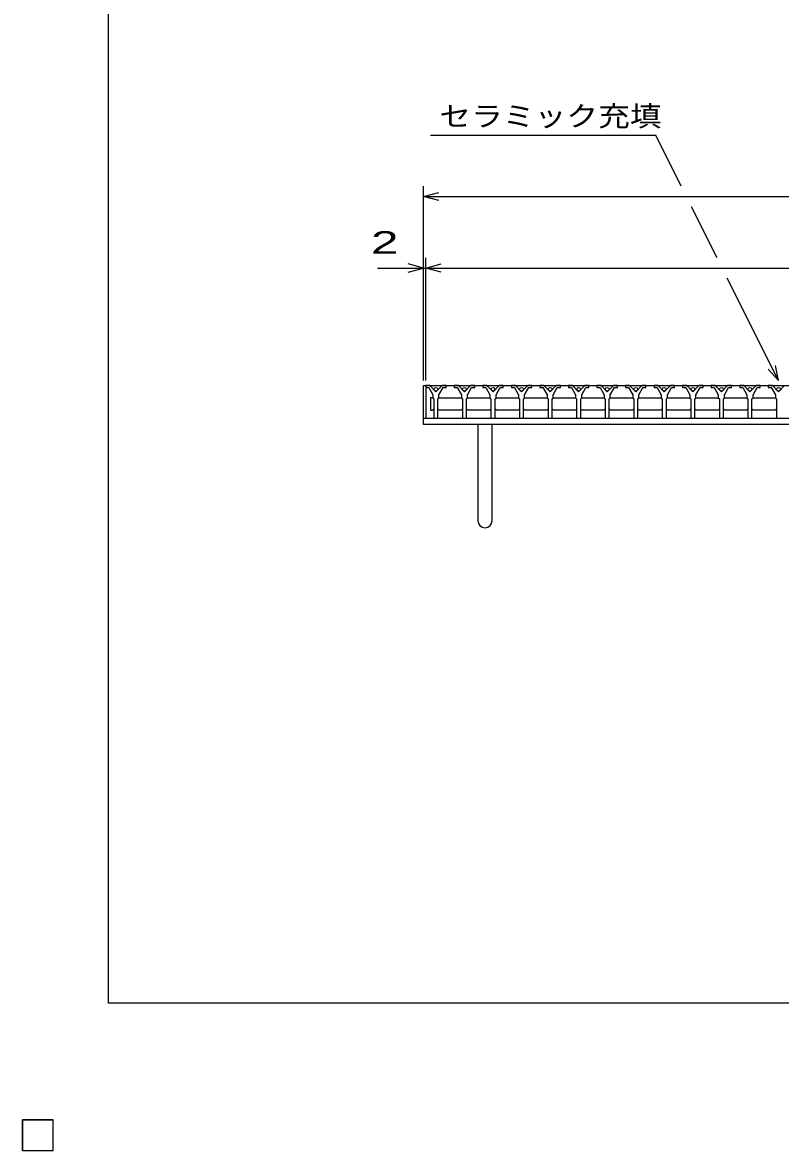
# Model space of a CAD drawing. Units: millimetres, scale not verified. Extents: x -1820 to 1724, y -1285 to 1059.
# Drawn here: x -1820 to -1079, y -1285 to -182 of the extents above; entities that cross this region are included whole.
import ezdxf
from ezdxf.enums import TextEntityAlignment as Align

# ---------------------------------------------------------------- set-up
doc = ezdxf.new("R2010")
doc.units = ezdxf.units.MM
doc.header["$LTSCALE"] = 10
for name, color, linetype, lineweight in [('0_2', 150, 'Continuous', 25), ('16', 3, 'Continuous', 25), ('17', 3, 'Continuous', 25), ('19', 6, 'Continuous', 25), ('22', 2, 'Continuous', 25)]:
    doc.layers.add(name, color=color, linetype=linetype, lineweight=lineweight)
doc.styles.add('ベクトル', font='')
doc.styles.get('ベクトル').set_extended_font_data('ベクトル')

msp = doc.modelspace()

# ---------------------------------------------------------------- linework, layer by layer
at = {"layer": '0_2'}
for p, q in [((-1736, -1141), (-1736, 1059)), ((1724, -1141), (-1736, -1141))]:
    msp.add_line(p, q, dxfattribs=at)
at = {"layer": '16'}
for p, q in [((-1426, -537), (-1426, -539)), ((-1422, -537), (-1426, -537)), ((-1426, -537), (-430, -537)), ((-1426, -537), (-1426, -569)), ((-1426, -539), (-1423, -539)), ((-1423, -539), (-1419, -546)), ((-1416, -543), (-1422, -537)), ((-1410, -537), (-1416, -543)), ((-1413, -546), (-1409, -539)), ((-1406, -537), (-1410, -537)), ((-1409, -539), (-1406, -539)), ((-1406, -539), (-1406, -537)), ((-1398.1, -537), (-1398.1, -539)), ((-1394.1, -537), (-1398.1, -537)), ((-1398.1, -539), (-1395.1, -539)), ((-1395.1, -539), (-1391.1, -546)), ((-1388.1, -543), (-1394.1, -537)), ((-1382.1, -537), (-1388.1, -543)), ((-1385.1, -546), (-1381.1, -539)), ((-1378.1, -537), (-1382.1, -537)), ((-1381.1, -539), (-1378.1, -539)), ((-1378.1, -539), (-1378.1, -537)), ((-1370.2, -537), (-1370.2, -539)), ((-1366.2, -537), (-1370.2, -537)), ((-1370.2, -539), (-1367.2, -539)), ((-1367.2, -539), (-1363.2, -546)), ((-1360.2, -543), (-1366.2, -537)), ((-1354.2, -537), (-1360.2, -543)), ((-1357.2, -546), (-1353.2, -539)), ((-1350.2, -537), (-1354.2, -537)), ((-1353.2, -539), (-1350.2, -539)), ((-1350.2, -539), (-1350.2, -537)), ((-1342.3, -537), (-1342.3, -539)), ((-1338.3, -537), (-1342.3, -537)), ((-1342.3, -539), (-1339.3, -539)), ((-1339.3, -539), (-1335.3, -546)), ((-1332.3, -543), (-1338.3, -537)), ((-1326.3, -537), (-1332.3, -543)), ((-1329.3, -546), (-1325.3, -539)), ((-1322.3, -537), (-1326.3, -537)), ((-1325.3, -539), (-1322.3, -539)), ((-1322.3, -539), (-1322.3, -537)), ((-1314.4, -537), (-1314.4, -539)), ((-1310.4, -537), (-1314.4, -537)), ((-1314.4, -539), (-1311.4, -539)), ((-1311.4, -539), (-1307.4, -546)), ((-1304.4, -543), (-1310.4, -537)), ((-1298.4, -537), (-1304.4, -543)), ((-1301.4, -546), (-1297.4, -539)), ((-1294.4, -537), (-1298.4, -537)), ((-1297.4, -539), (-1294.4, -539)), ((-1294.4, -539), (-1294.4, -537)), ((-1286.5, -537), (-1286.5, -539)), ((-1282.5, -537), (-1286.5, -537)), ((-1286.5, -539), (-1283.5, -539)), ((-1283.5, -539), (-1279.5, -546)), ((-1276.5, -543), (-1282.5, -537)), ((-1270.5, -537), (-1276.5, -543)), ((-1273.5, -546), (-1269.5, -539)), ((-1266.5, -537), (-1270.5, -537)), ((-1269.5, -539), (-1266.5, -539)), ((-1266.5, -539), (-1266.5, -537)), ((-1258.6, -537), (-1258.6, -539)), ((-1254.6, -537), (-1258.6, -537)), ((-1258.6, -539), (-1255.6, -539)), ((-1255.6, -539), (-1251.6, -546)), ((-1248.6, -543), (-1254.6, -537)), ((-1242.6, -537), (-1248.6, -543)), ((-1245.6, -546), (-1241.6, -539)), ((-1238.6, -537), (-1242.6, -537)), ((-1241.6, -539), (-1238.6, -539)), ((-1238.6, -539), (-1238.6, -537)), ((-1230.7, -537), (-1230.7, -539)), ((-1226.7, -537), (-1230.7, -537)), ((-1230.7, -539), (-1227.7, -539)), ((-1227.7, -539), (-1223.7, -546)), ((-1220.7, -543), (-1226.7, -537)), ((-1214.7, -537), (-1220.7, -543)), ((-1217.7, -546), (-1213.7, -539)), ((-1210.7, -537), (-1214.7, -537)), ((-1213.7, -539), (-1210.7, -539)), ((-1210.7, -539), (-1210.7, -537)), ((-1202.8, -537), (-1202.8, -539)), ((-1198.8, -537), (-1202.8, -537)), ((-1202.8, -539), (-1199.8, -539)), ((-1199.8, -539), (-1195.8, -546)), ((-1192.8, -543), (-1198.8, -537)), ((-1186.8, -537), (-1192.8, -543)), ((-1189.8, -546), (-1185.8, -539)), ((-1182.8, -537), (-1186.8, -537)), ((-1185.8, -539), (-1182.8, -539)), ((-1182.8, -539), (-1182.8, -537)), ((-1174.9, -537), (-1174.9, -539)), ((-1170.9, -537), (-1174.9, -537)), ((-1174.9, -539), (-1171.9, -539)), ((-1171.9, -539), (-1167.9, -546)), ((-1164.9, -543), (-1170.9, -537)), ((-1158.9, -537), (-1164.9, -543)), ((-1161.9, -546), (-1157.9, -539)), ((-1154.9, -537), (-1158.9, -537)), ((-1157.9, -539), (-1154.9, -539)), ((-1154.9, -539), (-1154.9, -537)), ((-1147, -537), (-1147, -539)), ((-1143, -537), (-1147, -537)), ((-1147, -539), (-1144, -539)), ((-1144, -539), (-1140, -546)), ((-1137, -543), (-1143, -537)), ((-1131, -537), (-1137, -543)), ((-1134, -546), (-1130, -539)), ((-1127, -537), (-1131, -537)), ((-1130, -539), (-1127, -539)), ((-1127, -539), (-1127, -537)), ((-1119.1, -537), (-1119.1, -539)), ((-1115.1, -537), (-1119.1, -537)), ((-1119.1, -539), (-1116.1, -539)), ((-1116.1, -539), (-1112.1, -546)), ((-1109.1, -543), (-1115.1, -537)), ((-1103.1, -537), (-1109.1, -543)), ((-1106.1, -546), (-1102.1, -539)), ((-1099.1, -537), (-1103.1, -537)), ((-1102.1, -539), (-1099.1, -539)), ((-1099.1, -539), (-1099.1, -537)), ((-1091.2, -537), (-1091.2, -539)), ((-1087.2, -537), (-1091.2, -537)), ((-1091.2, -539), (-1088.2, -539)), ((-1088.2, -539), (-1084.2, -546)), ((-1081.2, -543), (-1087.2, -537)), ((-1075.2, -537), (-1081.2, -543)), ((-1419, -546), (-1419, -549)), ((-1419, -549), (-1418, -550)), ((-1418, -550), (-1418, -569)), ((-1414, -550), (-1413, -549)), ((-1414, -569), (-1414, -550)), ((-1413.75, -550), (-1412.75, -549)), ((-1413, -549), (-1413, -546)), ((-1412.75, -549), (-1391.35, -549)), ((-1391.35, -549), (-1390.35, -550)), ((-1391.1, -546), (-1391.1, -549)), ((-1391.1, -549), (-1390.1, -550)), ((-1390.1, -550), (-1390.1, -569)), ((-1386.1, -550), (-1385.1, -549)), ((-1386.1, -569), (-1386.1, -550)), ((-1385.85, -550), (-1384.85, -549)), ((-1385.1, -549), (-1385.1, -546)), ((-1384.85, -549), (-1363.45, -549)), ((-1363.45, -549), (-1362.45, -550)), ((-1363.2, -546), (-1363.2, -549)), ((-1363.2, -549), (-1362.2, -550)), ((-1362.2, -550), (-1362.2, -569)), ((-1358.2, -550), (-1357.2, -549)), ((-1358.2, -569), (-1358.2, -550)), ((-1357.95, -550), (-1356.95, -549)), ((-1357.2, -549), (-1357.2, -546)), ((-1356.95, -549), (-1335.55, -549)), ((-1335.55, -549), (-1334.55, -550)), ((-1335.3, -546), (-1335.3, -549)), ((-1335.3, -549), (-1334.3, -550)), ((-1334.3, -550), (-1334.3, -569)), ((-1330.3, -550), (-1329.3, -549)), ((-1330.3, -569), (-1330.3, -550)), ((-1330.05, -550), (-1329.05, -549)), ((-1329.3, -549), (-1329.3, -546)), ((-1329.05, -549), (-1307.65, -549)), ((-1307.65, -549), (-1306.65, -550)), ((-1307.4, -546), (-1307.4, -549)), ((-1307.4, -549), (-1306.4, -550)), ((-1306.4, -550), (-1306.4, -569)), ((-1302.4, -550), (-1301.4, -549)), ((-1302.4, -569), (-1302.4, -550)), ((-1302.15, -550), (-1301.15, -549)), ((-1301.4, -549), (-1301.4, -546)), ((-1301.15, -549), (-1279.75, -549)), ((-1279.75, -549), (-1278.75, -550)), ((-1279.5, -546), (-1279.5, -549)), ((-1279.5, -549), (-1278.5, -550)), ((-1278.5, -550), (-1278.5, -569)), ((-1274.5, -550), (-1273.5, -549)), ((-1274.5, -569), (-1274.5, -550)), ((-1274.25, -550), (-1273.25, -549)), ((-1273.5, -549), (-1273.5, -546)), ((-1273.25, -549), (-1251.85, -549)), ((-1251.85, -549), (-1250.85, -550)), ((-1251.6, -546), (-1251.6, -549)), ((-1251.6, -549), (-1250.6, -550)), ((-1250.6, -550), (-1250.6, -569)), ((-1246.6, -550), (-1245.6, -549)), ((-1246.6, -569), (-1246.6, -550)), ((-1246.35, -550), (-1245.35, -549)), ((-1245.6, -549), (-1245.6, -546)), ((-1245.35, -549), (-1223.95, -549)), ((-1223.95, -549), (-1222.95, -550)), ((-1223.7, -546), (-1223.7, -549)), ((-1223.7, -549), (-1222.7, -550)), ((-1222.7, -550), (-1222.7, -569)), ((-1218.7, -550), (-1217.7, -549)), ((-1218.7, -569), (-1218.7, -550)), ((-1218.45, -550), (-1217.45, -549)), ((-1217.7, -549), (-1217.7, -546)), ((-1217.45, -549), (-1196.05, -549)), ((-1196.05, -549), (-1195.05, -550)), ((-1195.8, -546), (-1195.8, -549)), ((-1195.8, -549), (-1194.8, -550)), ((-1194.8, -550), (-1194.8, -569)), ((-1190.8, -550), (-1189.8, -549)), ((-1190.8, -569), (-1190.8, -550)), ((-1190.55, -550), (-1189.55, -549)), ((-1189.8, -549), (-1189.8, -546)), ((-1189.55, -549), (-1168.15, -549)), ((-1168.15, -549), (-1167.15, -550)), ((-1167.9, -546), (-1167.9, -549)), ((-1167.9, -549), (-1166.9, -550)), ((-1166.9, -550), (-1166.9, -569)), ((-1162.9, -550), (-1161.9, -549)), ((-1162.9, -569), (-1162.9, -550)), ((-1162.65, -550), (-1161.65, -549)), ((-1161.9, -549), (-1161.9, -546)), ((-1161.65, -549), (-1140.25, -549)), ((-1140.25, -549), (-1139.25, -550)), ((-1140, -546), (-1140, -549)), ((-1140, -549), (-1139, -550)), ((-1139, -550), (-1139, -569)), ((-1135, -550), (-1134, -549)), ((-1135, -569), (-1135, -550)), ((-1134.75, -550), (-1133.75, -549)), ((-1134, -549), (-1134, -546)), ((-1133.75, -549), (-1112.35, -549)), ((-1112.35, -549), (-1111.35, -550)), ((-1112.1, -546), (-1112.1, -549)), ((-1112.1, -549), (-1111.1, -550)), ((-1111.1, -550), (-1111.1, -569)), ((-1107.1, -550), (-1106.1, -549)), ((-1107.1, -569), (-1107.1, -550)), ((-1106.85, -550), (-1105.85, -549)), ((-1106.1, -549), (-1106.1, -546)), ((-1105.85, -549), (-1084.45, -549)), ((-1084.45, -549), (-1083.45, -550)), ((-1084.2, -546), (-1084.2, -549)), ((-1084.2, -549), (-1083.2, -550)), ((-1083.2, -550), (-1083.2, -569)), ((-1412.75, -561), (-1413.75, -560)), ((-1391.35, -561), (-1412.75, -561)), ((-1390.35, -560), (-1391.35, -561)), ((-1384.85, -561), (-1385.85, -560)), ((-1363.45, -561), (-1384.85, -561)), ((-1362.45, -560), (-1363.45, -561)), ((-1356.95, -561), (-1357.95, -560)), ((-1335.55, -561), (-1356.95, -561)), ((-1334.55, -560), (-1335.55, -561)), ((-1329.05, -561), (-1330.05, -560)), ((-1307.65, -561), (-1329.05, -561)), ((-1306.65, -560), (-1307.65, -561)), ((-1301.15, -561), (-1302.15, -560)), ((-1279.75, -561), (-1301.15, -561)), ((-1278.75, -560), (-1279.75, -561)), ((-1273.25, -561), (-1274.25, -560)), ((-1251.85, -561), (-1273.25, -561)), ((-1250.85, -560), (-1251.85, -561)), ((-1245.35, -561), (-1246.35, -560)), ((-1223.95, -561), (-1245.35, -561)), ((-1222.95, -560), (-1223.95, -561)), ((-1217.45, -561), (-1218.45, -560)), ((-1196.05, -561), (-1217.45, -561)), ((-1195.05, -560), (-1196.05, -561)), ((-1189.55, -561), (-1190.55, -560)), ((-1168.15, -561), (-1189.55, -561)), ((-1167.15, -560), (-1168.15, -561)), ((-1161.65, -561), (-1162.65, -560)), ((-1140.25, -561), (-1161.65, -561)), ((-1139.25, -560), (-1140.25, -561)), ((-1133.75, -561), (-1134.75, -560)), ((-1112.35, -561), (-1133.75, -561)), ((-1111.35, -560), (-1112.35, -561)), ((-1105.85, -561), (-1106.85, -560)), ((-1084.45, -561), (-1105.85, -561)), ((-1083.45, -560), (-1084.45, -561)), ((-1426, -569), (-430, -569)), ((-1418, -569), (-1414, -569)), ((-1390.1, -569), (-1386.1, -569)), ((-1362.2, -569), (-1358.2, -569)), ((-1334.3, -569), (-1330.3, -569)), ((-1306.4, -569), (-1302.4, -569)), ((-1278.5, -569), (-1274.5, -569)), ((-1250.6, -569), (-1246.6, -569)), ((-1222.7, -569), (-1218.7, -569)), ((-1194.8, -569), (-1190.8, -569)), ((-1166.9, -569), (-1162.9, -569)), ((-1139, -569), (-1135, -569)), ((-1111.1, -569), (-1107.1, -569)), ((-1083.2, -569), (-1079.2, -569)), ((-1820, -1255), (-1790, -1255)), ((-1820, -1285), (-1820, -1255)), ((-1820, -1255), (-1790, -1255)), ((-1820, -1285), (-1820, -1255)), ((-1820, -1255), (-1790, -1255)), ((-1820, -1285), (-1820, -1255)), ((-1820, -1255), (-1790, -1255)), ((-1820, -1285), (-1820, -1255)), ((-1820, -1255), (-1790, -1255)), ((-1820, -1285), (-1820, -1255)), ((-1790, -1285), (-1790, -1255)), ((-1790, -1285), (-1790, -1255)), ((-1790, -1285), (-1790, -1255)), ((-1790, -1285), (-1790, -1255)), ((-1790, -1285), (-1790, -1255)), ((-1820, -1285), (-1790, -1285)), ((-1820, -1285), (-1790, -1285)), ((-1820, -1285), (-1790, -1285)), ((-1820, -1285), (-1790, -1285)), ((-1820, -1285), (-1790, -1285))]:
    msp.add_line(p, q, dxfattribs=at)
for centre in [(-1416, -540.5), (-1388.1, -540.5), (-1360.2, -540.5), (-1332.3, -540.5), (-1304.4, -540.5), (-1276.5, -540.5), (-1248.6, -540.5), (-1220.7, -540.5), (-1192.8, -540.5), (-1164.9, -540.5), (-1137, -540.5), (-1109.1, -540.5), (-1081.2, -540.5)]:
    msp.add_circle(centre, 1.8, dxfattribs=at)
at = {"layer": '17'}
for p, q in [((-1419.25, -549), (-1421.25, -549)), ((-1421.25, -549), (-1421.25, -561)), ((-1418.25, -550), (-1419.25, -549)), ((-1421.25, -561), (-1419.25, -561)), ((-1419.25, -561), (-1418.25, -560))]:
    msp.add_line(p, q, dxfattribs=at)
at = {"layer": '19'}
for p, q in [((-1428, -569), (-1428, -537)), ((-1428, -537), (-1426, -537)), ((-1428, -569), (-428, -569)), ((-1428, -575), (-1428, -569)), ((-428, -575), (-1428, -575)), ((-1375, -575), (-1375, -669)), ((-1361, -669), (-1361, -575))]:
    msp.add_line(p, q, dxfattribs=at)
msp.add_arc((-1368, -669), 7, 180, 0, dxfattribs=at)
at = {"layer": '22', "color": 4}
for p, q in [((-1421.2, -292), (-1201.2, -292)), ((-1176.2, -342), (-1201.2, -292)), ((-1428, -532), (-1428, -342)), ((-1428, -352), (-1413, -348)), ((-1413, -356), (-1428, -352)), ((-1428, -352), (-428, -352)), ((-1141.2, -412), (-1166.2, -362)), ((-1428, -422), (-1443, -418)), ((-1428, -532), (-1428, -412)), ((-1426, -532), (-1426, -412)), ((-1426, -422), (-1411, -418)), ((-1473, -422), (-1428, -422)), ((-1443, -426), (-1428, -422)), ((-1428, -422), (-1426, -422)), ((-1411, -426), (-1426, -422)), ((-1426, -422), (-430, -422)), ((-1081.2, -532), (-1131.2, -432)), ((-1081.2, -532), (-1084.2, -517.4)), ((-1081.2, -532), (-1091.2, -521)), ((-1790, -1255), (-1820, -1255)), ((-1820, -1255), (-1820, -1285)), ((-1790, -1255), (-1820, -1255)), ((-1820, -1255), (-1820, -1285)), ((-1790, -1255), (-1820, -1255)), ((-1820, -1255), (-1820, -1285)), ((-1790, -1285), (-1790, -1255)), ((-1790, -1285), (-1790, -1255)), ((-1790, -1285), (-1790, -1255)), ((-1820, -1285), (-1790, -1285)), ((-1820, -1285), (-1790, -1285)), ((-1820, -1285), (-1790, -1285))]:
    msp.add_line(p, q, dxfattribs=at)
at = {"layer": '22'}
for p, q in [((-1790, -1255), (-1820, -1255)), ((-1820, -1255), (-1820, -1285)), ((-1790, -1255), (-1820, -1255)), ((-1820, -1255), (-1820, -1285)), ((-1790, -1255), (-1820, -1255)), ((-1820, -1255), (-1820, -1285)), ((-1790, -1285), (-1790, -1255)), ((-1790, -1285), (-1790, -1255)), ((-1790, -1285), (-1790, -1255)), ((-1820, -1285), (-1790, -1285)), ((-1820, -1285), (-1790, -1285)), ((-1820, -1285), (-1790, -1285))]:
    msp.add_line(p, q, dxfattribs=at)

# ---------------------------------------------------------------- texts
at = {"layer": '22', "style": 'ベクトル'}
for s, height, width, p in [('セラミック充填', 19.79, 1.15, (-1412.7, -273.5)), (' 2 ', 21.99, 1.65, (-1493, -397))]:
    msp.add_text(s, height=height, dxfattribs=dict(at, width=width)).set_placement(p, align=Align.MIDDLE_LEFT)

doc.saveas('drawing.dxf')
